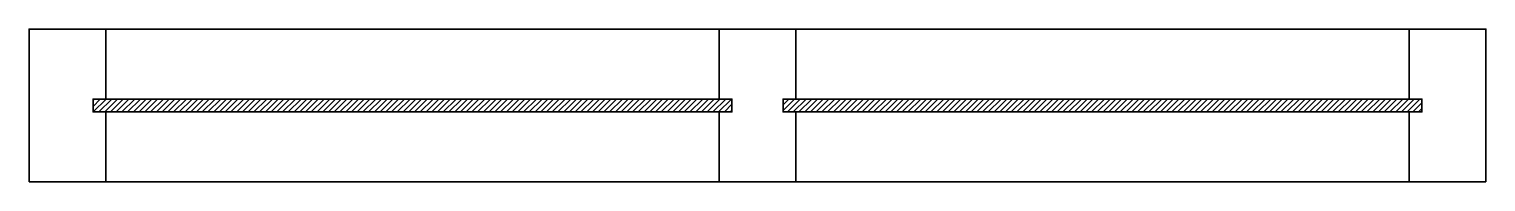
# Model space of a CAD drawing. Header units: millimetres. Extents: x -570 to 570, y -45 to 75.
import ezdxf

# ---------------------------------------------------------------- set-up
doc = ezdxf.new("R2010")
doc.units = ezdxf.units.MM
for name, color, linetype, lineweight in [('A-GLAZ', 111, 'Continuous', 35), ('A-GLAZ-JAMB', 111, 'Continuous', 35), ('A-GLAZ-PATT', 111, 'Continuous', 18)]:
    doc.layers.add(name, color=color, linetype=linetype, lineweight=lineweight)

msp = doc.modelspace()

# ---------------------------------------------------------------- hatches: boundary and pattern name
at = {"layer": 'A-GLAZ-PATT'}
h = msp.add_hatch(dxfattribs=at)
h.set_pattern_fill('ANSI31', color=256)
h.paths.add_polyline_path([(-520, 10), (-20, 10), (-20, 20), (-520, 20)])
h = msp.add_hatch(dxfattribs=at)
h.set_pattern_fill('ANSI31', color=256)
h.paths.add_polyline_path([(20, 10), (520, 10), (520, 20), (20, 20)])

# ---------------------------------------------------------------- linework, layer by layer
at = {"layer": 'A-GLAZ'}
for points in [[(-520, 10), (-20, 10), (-20, 20), (-520, 20)], [(20, 10), (520, 10), (520, 20), (20, 20)]]:
    msp.add_lwpolyline(points, close=True, dxfattribs=at)
at = {"layer": 'A-GLAZ-JAMB'}
for points in [[(-570, -45), (-570, 75), (-510, 75), (-510, 20), (-520, 20), (-520, 10), (-510, 10), (-510, -45)], [(-510, -45), (-30, -45), (-30, 10), (-20, 10), (-20, 20), (-30, 20), (-30, 75), (-510, 75), (-510, 20), (-520, 20), (-520, 10), (-510, 10)], [(-30, -45), (-30, 10), (-20, 10), (-20, 20), (-30, 20), (-30, 75), (30, 75), (30, 20), (20, 20), (20, 10), (30, 10), (30, -45)], [(30, -45), (510, -45), (510, 10), (520, 10), (520, 20), (510, 20), (510, 75), (30, 75), (30, 20), (20, 20), (20, 10), (30, 10)], [(570, -45), (570, 75), (510, 75), (510, 20), (520, 20), (520, 10), (510, 10), (510, -45)]]:
    msp.add_lwpolyline(points, close=True, dxfattribs=at)

doc.saveas('drawing.dxf')
